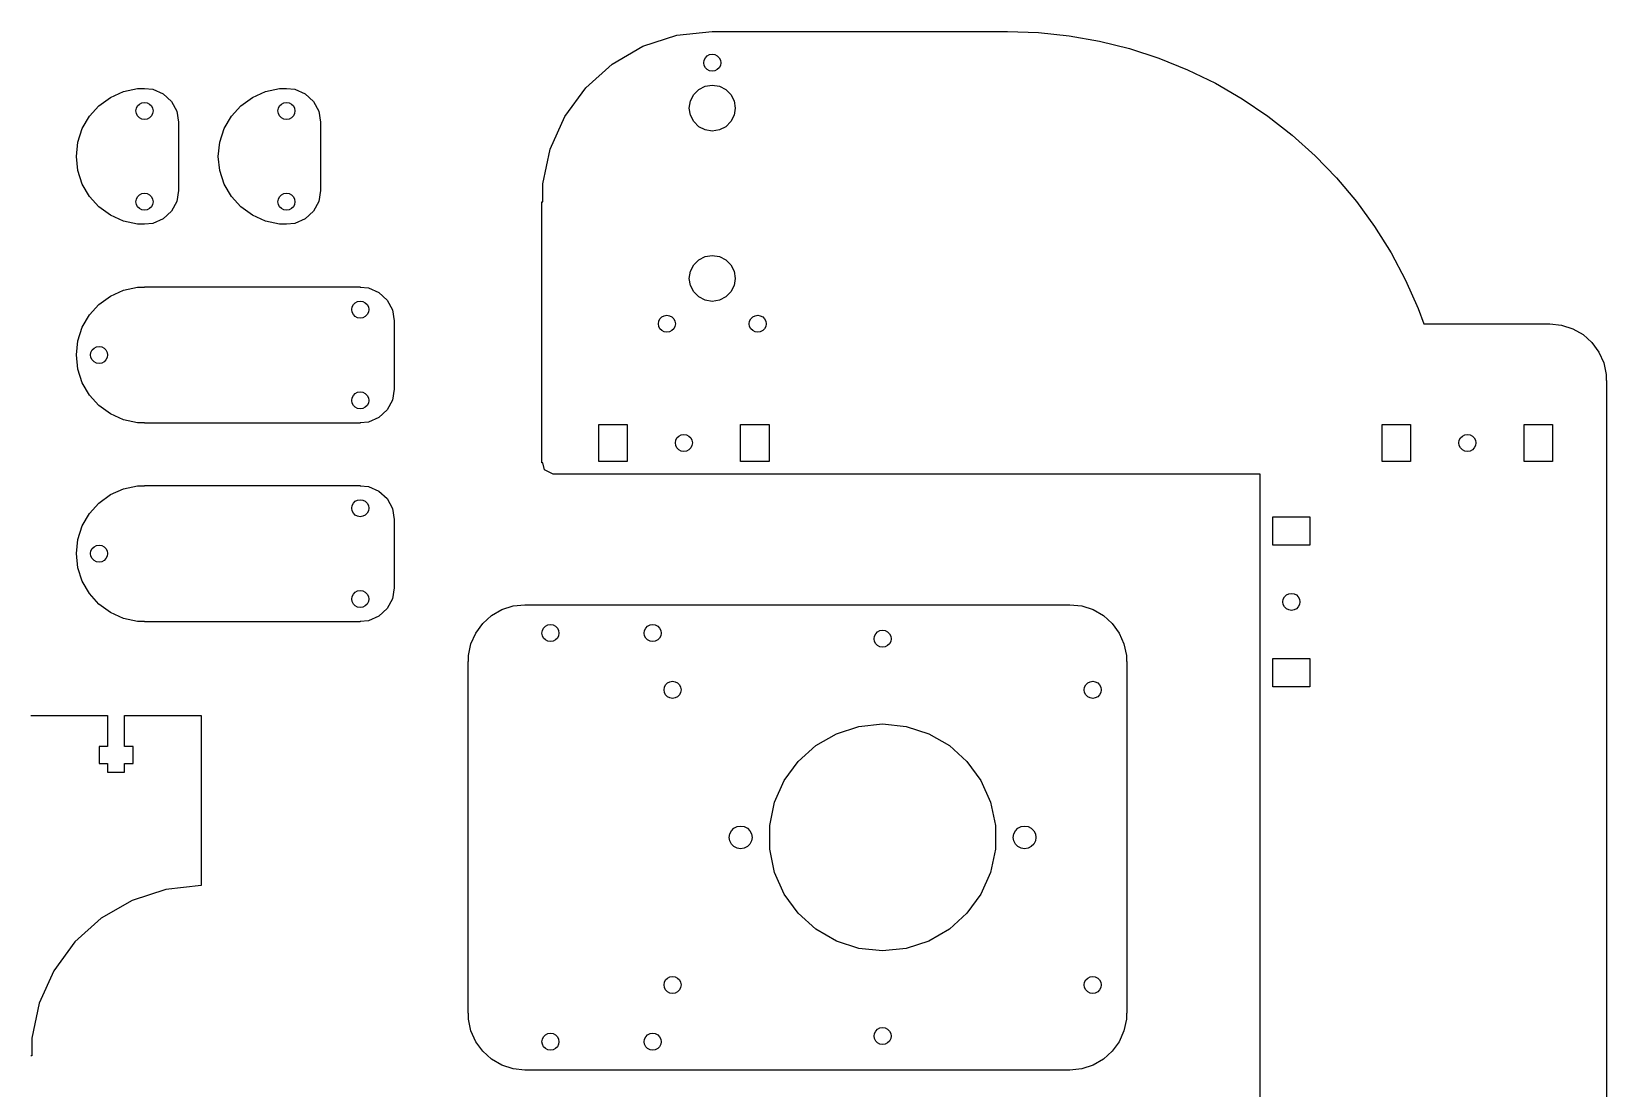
# Model space of a CAD drawing. Extents: x 0 to 491, y 0 to 485.
# Drawn here: x 213.2 to 490.6, y 298.4 to 484.6 of the extents above; entities that cross this region are included whole.
import ezdxf

# ---------------------------------------------------------------- set-up
doc = ezdxf.new("R2010")
doc.units = 0
doc.layers.get('0').update_dxf_attribs({"linetype": 'CONTINUOUS'})

msp = doc.modelspace()

# ---------------------------------------------------------------- linework, layer by layer
at = {"color": 7}
for points in [[(429.63846, 128.639389), (429.63846, 406.639389), (305.138469, 406.639389), (303.574478, 407.392389), (303.290478, 408.639388), (303.138473, 408.639388), (303.138473, 454.639389), (303.302472, 454.639389), (303.302472, 457.775389), (304.60648, 463.910389), (307.157459, 469.63939), (310.844466, 474.71339), (315.504463, 478.91039), (320.936479, 482.045388), (326.901471, 483.983388), (333.13847, 484.639389), (385.138478, 484.639389), (390.579469, 484.449388), (395.994467, 483.880389), (401.355475, 482.93539), (406.638478, 481.61739), (411.816465, 479.935388), (416.863474, 477.896388), (421.757461, 475.50939), (426.472463, 472.78739), (430.985478, 469.74239), (435.275482, 466.390389), (439.321476, 462.74839), (443.10348, 458.831388), (446.603459, 454.661389), (449.803464, 450.256388), (452.68848, 445.63939), (455.244482, 440.83239), (457.458459, 435.858389), (458.448466, 433.13939), (480.638471, 433.13939), (482.717461, 432.920388), (484.705462, 432.27439), (486.516482, 431.229389), (488.069467, 429.830388), (489.29846, 428.139389), (490.149473, 426.229391), (490.583474, 424.184389), (490.583474, 423.13939), (490.638479, 423.13939), (490.638479, 112.139389)], [(331.638458, 479.139388), (331.711469, 479.60339), (331.924462, 480.021389), (332.256469, 480.35339), (332.674468, 480.566389), (333.13847, 480.639388), (333.602471, 480.566389), (334.02047, 480.35339), (334.352477, 480.021389), (334.56547, 479.60339), (334.638481, 479.139388), (334.56547, 478.67539), (334.352477, 478.25739), (334.02047, 477.92539), (333.602471, 477.712388), (333.13847, 477.639388), (332.674468, 477.712388), (332.256469, 477.92539), (331.924462, 478.25739), (331.711469, 478.67539), (331.638458, 479.139388)], [(221.138473, 462.63939), (221.400472, 465.13439), (222.175471, 467.52039), (223.430473, 469.692389), (225.108474, 471.55739), (227.138473, 473.031388), (229.430473, 474.052389), (231.884471, 474.573388), (233.138472, 474.573388), (233.138472, 474.578384), (234.611472, 474.455388), (236.420471, 473.662389), (237.873472, 472.324388), (238.813473, 470.587389), (239.138471, 468.63939), (239.138471, 456.639388), (238.813473, 454.691389), (237.873472, 452.95439), (236.420471, 451.616389), (234.611472, 450.823389), (233.138472, 450.700388), (233.138472, 450.705384), (231.884471, 450.705389), (229.430473, 451.226388), (227.138473, 452.247389), (225.108474, 453.721388), (223.430473, 455.586389), (222.175471, 457.758388), (221.400472, 460.144388), (221.138473, 462.63939)], [(246.138471, 462.63939), (246.400472, 465.13439), (247.175472, 467.52039), (248.430471, 469.692389), (250.108472, 471.55739), (252.138474, 473.031388), (254.430474, 474.052389), (256.884472, 474.573388), (258.138473, 474.573388), (258.138473, 474.578384), (259.611472, 474.455388), (261.420472, 473.662389), (262.873473, 472.324388), (263.813473, 470.587389), (264.138472, 468.63939), (264.138472, 456.639388), (263.813473, 454.691389), (262.873473, 452.95439), (261.420472, 451.616389), (259.611472, 450.823389), (258.138473, 450.700388), (258.138473, 450.705384), (256.884472, 450.705389), (254.430474, 451.226388), (252.138474, 452.247389), (250.108472, 453.721388), (248.430471, 455.586389), (247.175472, 457.758388), (246.400472, 460.144388), (246.138471, 462.63939)], [(329.088468, 471.13939), (329.286475, 472.39139), (329.861474, 473.520389), (330.757474, 474.416388), (331.886475, 474.991388), (333.13847, 475.189389), (334.390464, 474.991388), (335.519466, 474.416388), (336.415465, 473.520389), (336.990464, 472.39139), (337.188471, 471.13939), (336.990464, 469.88739), (336.415465, 468.758389), (335.519466, 467.862389), (334.390464, 467.28739), (333.13847, 467.089388), (331.886475, 467.28739), (330.757474, 467.862389), (329.861474, 468.758389), (329.286475, 469.88739), (329.088468, 471.13939)], [(231.638472, 470.639388), (231.711472, 471.10339), (231.924473, 471.521389), (232.256471, 471.85339), (232.674473, 472.066389), (233.138472, 472.139388), (233.602471, 472.066389), (234.020473, 471.85339), (234.352473, 471.521389), (234.565472, 471.10339), (234.638472, 470.639388), (234.565472, 470.17539), (234.352473, 469.75739), (234.020473, 469.42539), (233.602471, 469.212388), (233.138472, 469.139389), (232.674473, 469.212388), (232.256471, 469.42539), (231.924473, 469.75739), (231.711472, 470.17539), (231.638472, 470.639388)], [(256.638473, 470.639388), (256.711473, 471.10339), (256.924471, 471.521389), (257.256472, 471.85339), (257.674471, 472.066389), (258.138473, 472.139388), (258.602472, 472.066389), (259.020474, 471.85339), (259.352471, 471.521389), (259.565473, 471.10339), (259.638473, 470.639388), (259.565473, 470.17539), (259.352471, 469.75739), (259.020474, 469.42539), (258.602472, 469.212388), (258.138473, 469.139389), (257.674471, 469.212388), (257.256472, 469.42539), (256.924471, 469.75739), (256.711473, 470.17539), (256.638473, 470.639388)], [(231.638472, 454.639389), (231.711472, 455.103388), (231.924473, 455.52139), (232.256471, 455.853388), (232.674473, 456.06639), (233.138472, 456.139389), (233.602471, 456.06639), (234.020473, 455.853388), (234.352473, 455.52139), (234.565472, 455.103388), (234.638472, 454.639389), (234.565472, 454.175388), (234.352473, 453.757388), (234.020473, 453.425388), (233.602471, 453.212389), (233.138472, 453.139389), (232.674473, 453.212389), (232.256471, 453.425388), (231.924473, 453.757388), (231.711472, 454.175388), (231.638472, 454.639389)], [(256.638473, 454.639389), (256.711473, 455.103388), (256.924471, 455.52139), (257.256472, 455.853388), (257.674471, 456.06639), (258.138473, 456.139389), (258.602472, 456.06639), (259.020474, 455.853388), (259.352471, 455.52139), (259.565473, 455.103388), (259.638473, 454.639389), (259.565473, 454.175388), (259.352471, 453.757388), (259.020474, 453.425388), (258.602472, 453.212389), (258.138473, 453.139389), (257.674471, 453.212389), (257.256472, 453.425388), (256.924471, 453.757388), (256.711473, 454.175388), (256.638473, 454.639389)], [(329.088468, 441.139388), (329.286475, 442.391388), (329.861474, 443.52039), (330.757474, 444.416389), (331.886475, 444.991388), (333.13847, 445.18939), (334.390464, 444.991388), (335.519466, 444.416389), (336.415465, 443.52039), (336.990464, 442.391388), (337.188471, 441.139388), (336.990464, 439.887388), (336.415465, 438.758389), (335.519466, 437.86239), (334.390464, 437.287388), (333.13847, 437.089389), (331.886475, 437.287388), (330.757474, 437.86239), (329.861474, 438.758389), (329.286475, 439.887388), (329.088468, 441.139388)], [(221.138473, 427.63939), (221.400472, 430.134389), (222.175471, 432.520389), (223.430473, 434.692388), (225.108474, 436.557389), (227.138473, 438.031388), (229.430473, 439.052389), (231.884471, 439.573388), (233.138472, 439.573388), (233.138472, 439.639388), (271.138472, 439.639388), (271.138472, 439.578389), (272.611472, 439.455388), (274.420471, 438.662389), (275.873464, 437.32439), (276.813462, 435.587388), (277.138469, 433.639389), (277.138469, 421.63939), (276.813462, 419.691388), (275.873464, 417.954389), (274.420471, 416.616388), (272.611472, 415.823389), (271.138472, 415.700391), (271.138472, 415.639388), (233.138472, 415.639388), (233.138472, 415.705389), (231.884471, 415.705389), (229.430473, 416.226388), (227.138473, 417.247389), (225.108474, 418.721388), (223.430473, 420.586388), (222.175471, 422.75839), (221.400472, 425.14439), (221.138473, 427.63939)], [(269.638472, 435.639391), (269.711472, 436.103389), (269.924471, 436.521389), (270.256471, 436.853389), (270.674473, 437.066388), (271.138472, 437.139388), (271.602471, 437.066388), (272.020473, 436.853389), (272.352474, 436.521389), (272.565472, 436.103389), (272.638472, 435.639391), (272.565472, 435.175389), (272.352474, 434.75739), (272.020473, 434.425389), (271.602471, 434.212388), (271.138472, 434.139388), (270.674473, 434.212388), (270.256471, 434.425389), (269.924471, 434.75739), (269.711472, 435.175389), (269.638472, 435.639391)], [(323.638474, 433.13939), (323.711485, 433.603389), (323.924478, 434.021388), (324.256485, 434.353389), (324.674484, 434.56639), (325.138486, 434.63939), (325.602459, 434.56639), (326.020486, 434.353389), (326.352464, 434.021388), (326.565486, 433.603389), (326.638468, 433.13939), (326.565486, 432.675388), (326.352464, 432.257389), (326.020486, 431.925389), (325.602459, 431.71239), (325.138486, 431.63939), (324.674484, 431.71239), (324.256485, 431.925389), (323.924478, 432.257389), (323.711485, 432.675388), (323.638474, 433.13939)], [(339.638471, 433.13939), (339.711482, 433.603389), (339.924475, 434.021388), (340.256481, 434.353389), (340.67448, 434.56639), (341.138482, 434.63939), (341.602483, 434.56639), (342.020483, 434.353389), (342.352461, 434.021388), (342.565482, 433.603389), (342.638465, 433.13939), (342.565482, 432.675388), (342.352461, 432.257389), (342.020483, 431.925389), (341.602483, 431.71239), (341.138482, 431.63939), (340.67448, 431.71239), (340.256481, 431.925389), (339.924475, 432.257389), (339.711482, 432.675388), (339.638471, 433.13939)], [(223.638471, 427.63939), (223.711471, 428.103388), (223.924472, 428.521391), (224.256473, 428.853388), (224.674472, 429.06639), (225.138471, 429.13939), (225.602473, 429.06639), (226.020472, 428.853388), (226.352473, 428.521391), (226.565471, 428.103388), (226.638474, 427.63939), (226.565471, 427.175388), (226.352473, 426.757389), (226.020472, 426.425388), (225.602473, 426.212389), (225.138471, 426.13939), (224.674472, 426.212389), (224.256473, 426.425388), (223.924472, 426.757389), (223.711471, 427.175388), (223.638471, 427.63939)], [(269.638472, 419.639389), (269.711472, 420.10339), (269.924471, 420.52139), (270.256471, 420.85339), (270.674473, 421.066389), (271.138472, 421.139389), (271.602471, 421.066389), (272.020473, 420.85339), (272.352474, 420.52139), (272.565472, 420.10339), (272.638472, 419.639389), (272.565472, 419.17539), (272.352474, 418.757388), (272.020473, 418.42539), (271.602471, 418.212389), (271.138472, 418.139389), (270.674473, 418.212389), (270.256471, 418.42539), (269.924471, 418.757388), (269.711472, 419.17539), (269.638472, 419.639389)], [(313.138481, 408.889389), (313.138481, 415.38939), (318.138471, 415.38939), (318.138471, 408.889389), (313.138481, 408.889389)], [(326.638468, 412.13939), (326.711479, 412.603388), (326.924472, 413.021388), (327.256479, 413.353388), (327.674478, 413.56639), (328.13848, 413.639389), (328.602481, 413.56639), (329.02048, 413.353388), (329.352458, 413.021388), (329.56548, 412.603388), (329.638462, 412.13939), (329.56548, 411.675388), (329.352458, 411.257389), (329.02048, 410.925388), (328.602481, 410.712389), (328.13848, 410.63939), (327.674478, 410.712389), (327.256479, 410.925388), (326.924472, 411.257389), (326.711479, 411.675388), (326.638468, 412.13939)], [(338.13846, 408.889389), (338.13846, 415.38939), (343.138478, 415.38939), (343.138478, 408.889389), (338.13846, 408.889389)], [(451.138459, 408.889389), (451.138459, 415.38939), (456.138478, 415.38939), (456.138478, 408.889389), (451.138459, 408.889389)], [(464.638475, 412.13939), (464.711486, 412.603388), (464.924479, 413.021388), (465.256485, 413.353388), (465.674484, 413.56639), (466.138486, 413.639389), (466.602459, 413.56639), (467.020458, 413.353388), (467.352465, 413.021388), (467.565486, 412.603388), (467.638469, 412.13939), (467.565486, 411.675388), (467.352465, 411.257389), (467.020458, 410.925388), (466.602459, 410.712389), (466.138486, 410.63939), (465.674484, 410.712389), (465.256485, 410.925388), (464.924479, 411.257389), (464.711486, 411.675388), (464.638475, 412.13939)], [(476.138466, 408.889389), (476.138466, 415.38939), (481.138484, 415.38939), (481.138484, 408.889389), (476.138466, 408.889389)], [(221.138473, 392.639389), (221.400472, 395.134389), (222.175471, 397.520389), (223.430473, 399.692388), (225.108474, 401.557388), (227.138473, 403.03139), (229.430473, 404.052388), (231.884471, 404.57339), (233.138472, 404.57339), (233.138472, 404.639391), (271.138472, 404.639391), (271.138472, 404.578388), (272.611472, 404.45539), (274.420471, 403.662388), (275.873464, 402.324389), (276.813462, 400.587388), (277.138469, 398.639388), (277.138469, 386.63939), (276.813462, 384.691388), (275.873464, 382.954389), (274.420471, 381.61639), (272.611472, 380.823388), (271.138472, 380.70039), (271.138472, 380.639388), (233.138472, 380.639388), (233.138472, 380.705388), (231.884471, 380.705388), (229.430473, 381.22639), (227.138473, 382.247388), (225.108474, 383.72139), (223.430473, 385.586391), (222.175471, 387.75839), (221.400472, 390.144389), (221.138473, 392.639389)], [(269.638472, 400.63939), (269.711472, 401.103389), (269.924471, 401.521388), (270.256471, 401.853389), (270.674473, 402.06639), (271.138472, 402.13939), (271.602471, 402.06639), (272.020473, 401.853389), (272.352474, 401.521388), (272.565472, 401.103389), (272.638472, 400.63939), (272.565472, 400.175389), (272.352474, 399.757389), (272.020473, 399.425389), (271.602471, 399.21239), (271.138472, 399.13939), (270.674473, 399.21239), (270.256471, 399.425389), (269.924471, 399.757389), (269.711472, 400.175389), (269.638472, 400.63939)], [(431.888477, 394.139389), (431.888477, 399.13939), (438.388478, 399.13939), (438.388478, 394.139389), (431.888477, 394.139389)], [(223.638471, 392.639389), (223.711471, 393.103388), (223.924472, 393.52139), (224.256473, 393.853388), (224.674472, 394.066389), (225.138471, 394.139389), (225.602473, 394.066389), (226.020472, 393.853388), (226.352473, 393.52139), (226.565471, 393.103388), (226.638474, 392.639389), (226.565471, 392.175388), (226.352473, 391.757388), (226.020472, 391.42539), (225.602473, 391.212389), (225.138471, 391.139389), (224.674472, 391.212389), (224.256473, 391.42539), (223.924472, 391.757388), (223.711471, 392.175388), (223.638471, 392.639389)], [(269.638472, 384.639388), (269.711472, 385.10339), (269.924471, 385.521389), (270.256471, 385.85339), (270.674473, 386.066388), (271.138472, 386.139388), (271.602471, 386.066388), (272.020473, 385.85339), (272.352474, 385.521389), (272.565472, 385.10339), (272.638472, 384.639388), (272.565472, 384.175389), (272.352474, 383.75739), (272.020473, 383.42539), (271.602471, 383.212388), (271.138472, 383.139388), (270.674473, 383.212388), (270.256471, 383.42539), (269.924471, 383.75739), (269.711472, 384.175389), (269.638472, 384.639388)], [(433.63848, 384.139389), (433.711463, 384.603388), (433.924484, 385.02139), (434.256462, 385.353388), (434.674462, 385.566389), (435.138463, 385.639389), (435.602465, 385.566389), (436.020464, 385.353388), (436.35247, 385.02139), (436.565463, 384.603388), (436.638474, 384.139389), (436.565463, 383.675388), (436.35247, 383.257388), (436.020464, 382.925391), (435.602465, 382.712389), (435.138463, 382.639389), (434.674462, 382.712389), (434.256462, 382.925391), (433.924484, 383.257388), (433.711463, 383.675388), (433.63848, 384.139389)], [(290.138471, 311.639389), (290.138471, 373.639388), (290.193476, 373.639388), (290.193476, 374.684389), (290.627477, 376.729388), (291.478462, 378.639389), (292.707483, 380.330388), (294.260468, 381.729389), (296.071459, 382.77439), (298.059461, 383.420389), (300.138479, 383.63939), (396.138485, 383.63939), (398.217475, 383.420389), (400.205476, 382.77439), (402.016468, 381.729389), (403.56948, 380.330388), (404.798474, 378.639389), (405.649486, 376.729388), (406.08346, 374.684389), (406.08346, 373.639388), (406.138465, 373.639388), (406.138465, 311.639389), (406.08346, 311.639389), (406.08346, 310.594389), (405.649486, 308.549389), (404.798474, 306.639389), (403.56948, 304.948389), (402.016468, 303.549389), (400.205476, 302.504389), (398.217475, 301.858389), (396.138485, 301.639389), (300.138479, 301.639389), (298.059461, 301.858389), (296.071459, 302.504389), (294.260468, 303.549389), (292.707483, 304.948389), (291.478462, 306.639389), (290.627477, 308.549389), (290.193476, 310.594389), (290.193476, 311.639389), (290.138471, 311.639389)], [(303.138473, 378.639389), (303.211484, 379.103388), (303.424477, 379.52139), (303.756483, 379.85339), (304.174483, 380.066389), (304.638484, 380.139389), (305.102486, 380.066389), (305.520485, 379.85339), (305.852463, 379.52139), (306.065484, 379.103388), (306.138467, 378.639389), (306.065484, 378.17539), (305.852463, 377.757388), (305.520485, 377.42539), (305.102486, 377.212389), (304.638484, 377.139389), (304.174483, 377.212389), (303.756483, 377.42539), (303.424477, 377.757388), (303.211484, 378.17539), (303.138473, 378.639389)], [(321.138465, 378.639389), (321.211476, 379.103388), (321.424469, 379.52139), (321.756476, 379.85339), (322.174475, 380.066389), (322.638476, 380.139389), (323.102478, 380.066389), (323.520477, 379.85339), (323.852484, 379.52139), (324.065477, 379.103388), (324.138459, 378.639389), (324.065477, 378.17539), (323.852484, 377.757388), (323.520477, 377.42539), (323.102478, 377.212389), (322.638476, 377.139389), (322.174475, 377.212389), (321.756476, 377.42539), (321.424469, 377.757388), (321.211476, 378.17539), (321.138465, 378.639389)], [(361.638483, 377.639388), (361.711466, 378.10339), (361.924459, 378.521389), (362.256465, 378.85339), (362.674464, 379.066388), (363.138466, 379.139388), (363.602468, 379.066388), (364.020467, 378.85339), (364.352473, 378.521389), (364.565466, 378.10339), (364.638477, 377.639388), (364.565466, 377.175389), (364.352473, 376.75739), (364.020467, 376.425389), (363.602468, 376.212388), (363.138466, 376.139388), (362.674464, 376.212388), (362.256465, 376.425389), (361.924459, 376.75739), (361.711466, 377.175389), (361.638483, 377.639388)], [(431.888477, 369.139388), (431.888477, 374.139389), (438.388478, 374.139389), (438.388478, 369.139388), (431.888477, 369.139388)], [(324.638472, 368.639389), (324.711483, 369.103388), (324.924476, 369.52139), (325.256483, 369.853388), (325.674482, 370.066389), (326.138484, 370.139389), (326.602485, 370.066389), (327.020484, 369.853388), (327.352462, 369.52139), (327.565484, 369.103388), (327.638466, 368.639389), (327.565484, 368.17539), (327.352462, 367.757388), (327.020484, 367.425388), (326.602485, 367.212389), (326.138484, 367.139389), (325.674482, 367.212389), (325.256483, 367.425388), (324.924476, 367.757388), (324.711483, 368.17539), (324.638472, 368.639389)], [(398.638466, 368.639389), (398.711476, 369.103388), (398.92447, 369.52139), (399.256476, 369.853388), (399.674475, 370.066389), (400.138477, 370.139389), (400.602478, 370.066389), (401.020478, 369.853388), (401.352484, 369.52139), (401.565477, 369.103388), (401.63846, 368.639389), (401.565477, 368.17539), (401.352484, 367.757388), (401.020478, 367.425388), (400.602478, 367.212389), (400.138477, 367.139389), (399.674475, 367.212389), (399.256476, 367.425388), (398.92447, 367.757388), (398.711476, 368.17539), (398.638466, 368.639389)], [(213.138472, 364.13939), (226.638474, 364.13939), (226.638474, 358.639389), (225.138471, 358.639389), (225.138471, 355.63939), (226.638474, 355.63939), (226.638474, 354.13939), (229.638473, 354.13939), (229.638473, 355.63939), (231.138473, 355.63939), (231.138473, 358.639389), (229.638473, 358.639389), (229.638473, 364.13939), (243.138472, 364.13939), (243.138472, 334.139388), (236.901474, 333.48339), (230.936473, 331.54539), (225.504471, 328.410389), (220.844471, 324.213389), (217.157472, 319.139389), (214.606471, 313.410389), (213.302472, 307.275389), (213.302472, 304.139389), (213.138472, 304.139389)], [(343.24846, 340.548389), (343.24846, 344.730389), (344.117478, 348.819388), (345.817472, 352.63939), (348.275458, 356.022388), (351.382471, 358.819388), (355.003467, 360.910389), (358.980486, 362.202389), (363.138466, 362.63939), (367.296474, 362.202389), (371.273465, 360.910389), (374.894461, 358.819388), (378.001474, 356.022388), (380.45946, 352.63939), (382.159482, 348.819388), (383.028472, 344.730389), (383.028472, 340.548389), (382.159482, 336.45939), (380.45946, 332.639388), (378.001474, 329.25639), (374.894461, 326.45939), (371.273465, 324.368389), (367.296474, 323.076389), (363.138466, 322.639388), (358.980486, 323.076389), (355.003467, 324.368389), (351.382471, 326.45939), (348.275458, 329.25639), (345.817472, 332.639388), (344.117478, 336.45939), (343.24846, 340.548389)], [(336.138464, 342.63939), (336.236479, 343.257389), (336.52048, 343.815388), (336.962468, 344.25739), (337.520478, 344.54139), (338.13846, 344.639389), (338.75647, 344.54139), (339.31448, 344.25739), (339.756468, 343.815388), (340.040468, 343.257389), (340.138484, 342.63939), (340.040468, 342.021389), (339.756468, 341.46339), (339.31448, 341.021388), (338.75647, 340.73739), (338.13846, 340.639389), (337.520478, 340.73739), (336.962468, 341.021388), (336.52048, 341.46339), (336.236479, 342.021389), (336.138464, 342.63939)], [(386.138476, 342.63939), (386.236464, 343.257389), (386.520464, 343.815388), (386.962481, 344.25739), (387.520462, 344.54139), (388.138472, 344.639389), (388.756483, 344.54139), (389.314464, 344.25739), (389.756481, 343.815388), (390.040481, 343.257389), (390.138468, 342.63939), (390.040481, 342.021389), (389.756481, 341.46339), (389.314464, 341.021388), (388.756483, 340.73739), (388.138472, 340.639389), (387.520462, 340.73739), (386.962481, 341.021388), (386.520464, 341.46339), (386.236464, 342.021389), (386.138476, 342.63939)], [(324.638472, 316.639389), (324.711483, 317.103389), (324.924476, 317.521389), (325.256483, 317.853389), (325.674482, 318.066389), (326.138484, 318.139389), (326.602485, 318.066389), (327.020484, 317.853389), (327.352462, 317.521389), (327.565484, 317.103389), (327.638466, 316.639389), (327.565484, 316.175389), (327.352462, 315.757389), (327.020484, 315.425389), (326.602485, 315.212389), (326.138484, 315.139389), (325.674482, 315.212389), (325.256483, 315.425389), (324.924476, 315.757389), (324.711483, 316.175389), (324.638472, 316.639389)], [(398.638466, 316.639389), (398.711476, 317.103389), (398.92447, 317.521389), (399.256476, 317.853389), (399.674475, 318.066389), (400.138477, 318.139389), (400.602478, 318.066389), (401.020478, 317.853389), (401.352484, 317.521389), (401.565477, 317.103389), (401.63846, 316.639389), (401.565477, 316.175389), (401.352484, 315.757389), (401.020478, 315.425389), (400.602478, 315.212389), (400.138477, 315.139389), (399.674475, 315.212389), (399.256476, 315.425389), (398.92447, 315.757389), (398.711476, 316.175389), (398.638466, 316.639389)], [(303.138473, 306.639389), (303.211484, 307.103389), (303.424477, 307.521389), (303.756483, 307.853389), (304.174483, 308.066389), (304.638484, 308.139389), (305.102486, 308.066389), (305.520485, 307.853389), (305.852463, 307.521389), (306.065484, 307.103389), (306.138467, 306.639389), (306.065484, 306.175389), (305.852463, 305.757389), (305.520485, 305.425389), (305.102486, 305.212389), (304.638484, 305.139389), (304.174483, 305.212389), (303.756483, 305.425389), (303.424477, 305.757389), (303.211484, 306.175389), (303.138473, 306.639389)], [(321.138465, 306.639389), (321.211476, 307.103389), (321.424469, 307.521389), (321.756476, 307.853389), (322.174475, 308.066389), (322.638476, 308.139389), (323.102478, 308.066389), (323.520477, 307.853389), (323.852484, 307.521389), (324.065477, 307.103389), (324.138459, 306.639389), (324.065477, 306.175389), (323.852484, 305.757389), (323.520477, 305.425389), (323.102478, 305.212389), (322.638476, 305.139389), (322.174475, 305.212389), (321.756476, 305.425389), (321.424469, 305.757389), (321.211476, 306.175389), (321.138465, 306.639389)], [(361.638483, 307.639389), (361.711466, 308.103389), (361.924459, 308.521389), (362.256465, 308.853389), (362.674464, 309.066389), (363.138466, 309.139389), (363.602468, 309.066389), (364.020467, 308.853389), (364.352473, 308.521389), (364.565466, 308.103389), (364.638477, 307.639389), (364.565466, 307.175389), (364.352473, 306.757389), (364.020467, 306.425389), (363.602468, 306.212389), (363.138466, 306.139389), (362.674464, 306.212389), (362.256465, 306.425389), (361.924459, 306.757389), (361.711466, 307.175389), (361.638483, 307.639389)]]:
    msp.add_lwpolyline(points, dxfattribs=at)

doc.saveas('drawing.dxf')
